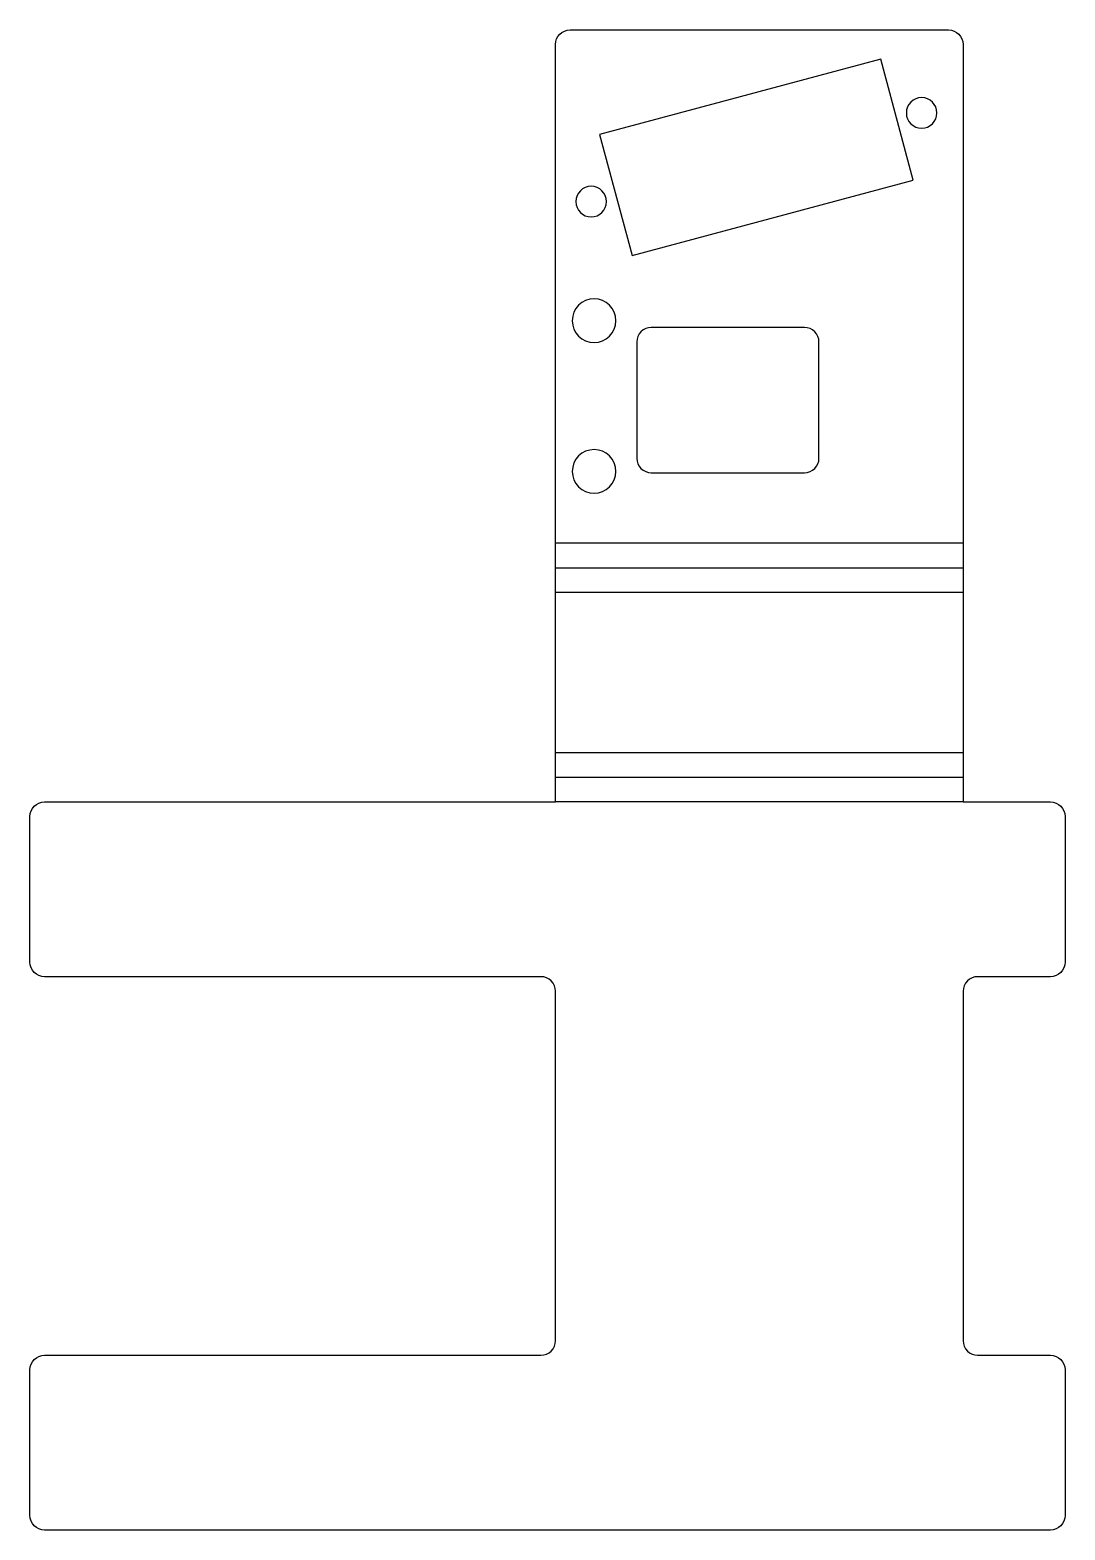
# Model space of a CAD drawing. Header units: millimetres. Extents: x -1 to 70, y 0 to 103.
import ezdxf

# ---------------------------------------------------------------- set-up
doc = ezdxf.new("R2010")
doc.units = ezdxf.units.MM

msp = doc.modelspace()

# ---------------------------------------------------------------- linework, layer by layer
at = {"layer": 'BEND'}
for p, q in [((35.1, 66.09), (63.1, 66.09)), ((35.1, 51.7), (63.1, 51.7))]:
    msp.add_line(p, q, dxfattribs=at)
at = {"layer": 'BEND_EXTENT'}
for p, q in [((35.1, 67.79), (63.1, 67.79)), ((63.1, 64.39), (35.1, 64.39)), ((35.1, 53.39), (63.1, 53.39)), ((63.1, 50), (35.1, 50))]:
    msp.add_line(p, q, dxfattribs=at)
at = {"layer": 'INTERIOR_PROFILES'}
msp.add_lwpolyline([(59.68, 92.71), (57.45, 101.02), (38.13, 95.84), (40.36, 87.53)], close=True, dxfattribs=at)
msp.add_lwpolyline([(41.68, 72.61), (52.2, 72.61, 0.414214), (53.2, 73.61), (53.2, 81.59, 0.414214), (52.2, 82.59), (41.68, 82.59, 0.414214), (40.68, 81.59), (40.68, 73.61, 0.414214)], format="xyb", close=True, dxfattribs=at)
at = {"layer": 'INTERIOR_PROFILES', "extrusion": (0, 0, -1)}
for centre, radius in [((-60.25, 97.32), 1.05), ((-37.55, 91.23), 1.05), ((-37.75, 83.05), 1.5), ((-37.75, 72.7), 1.5)]:
    msp.add_circle(centre, radius, dxfattribs=at)
at = {"layer": 'OUTER_PROFILES'}
msp.add_lwpolyline([(0, 12), (34.1, 12, 0.414214), (35.1, 13), (35.1, 37, 0.414214), (34.1, 38), (0, 38, -0.414214), (-1, 39), (-1, 49, -0.414214), (0, 50), (35.1, 50), (35.1, 102.02, -0.414214), (36.1, 103.02), (62.1, 103.02, -0.414214), (63.1, 102.02), (63.1, 50), (69.1, 50, -0.414214), (70.1, 49), (70.1, 39, -0.414214), (69.1, 38), (64.1, 38, 0.414214), (63.1, 37), (63.1, 13, 0.414214), (64.1, 12), (69.1, 12, -0.414214), (70.1, 11), (70.1, 1, -0.414214), (69.1, 0), (0, 0, -0.414214), (-1, 1), (-1, 11, -0.414214)], format="xyb", close=True, dxfattribs=at)

doc.saveas('drawing.dxf')
